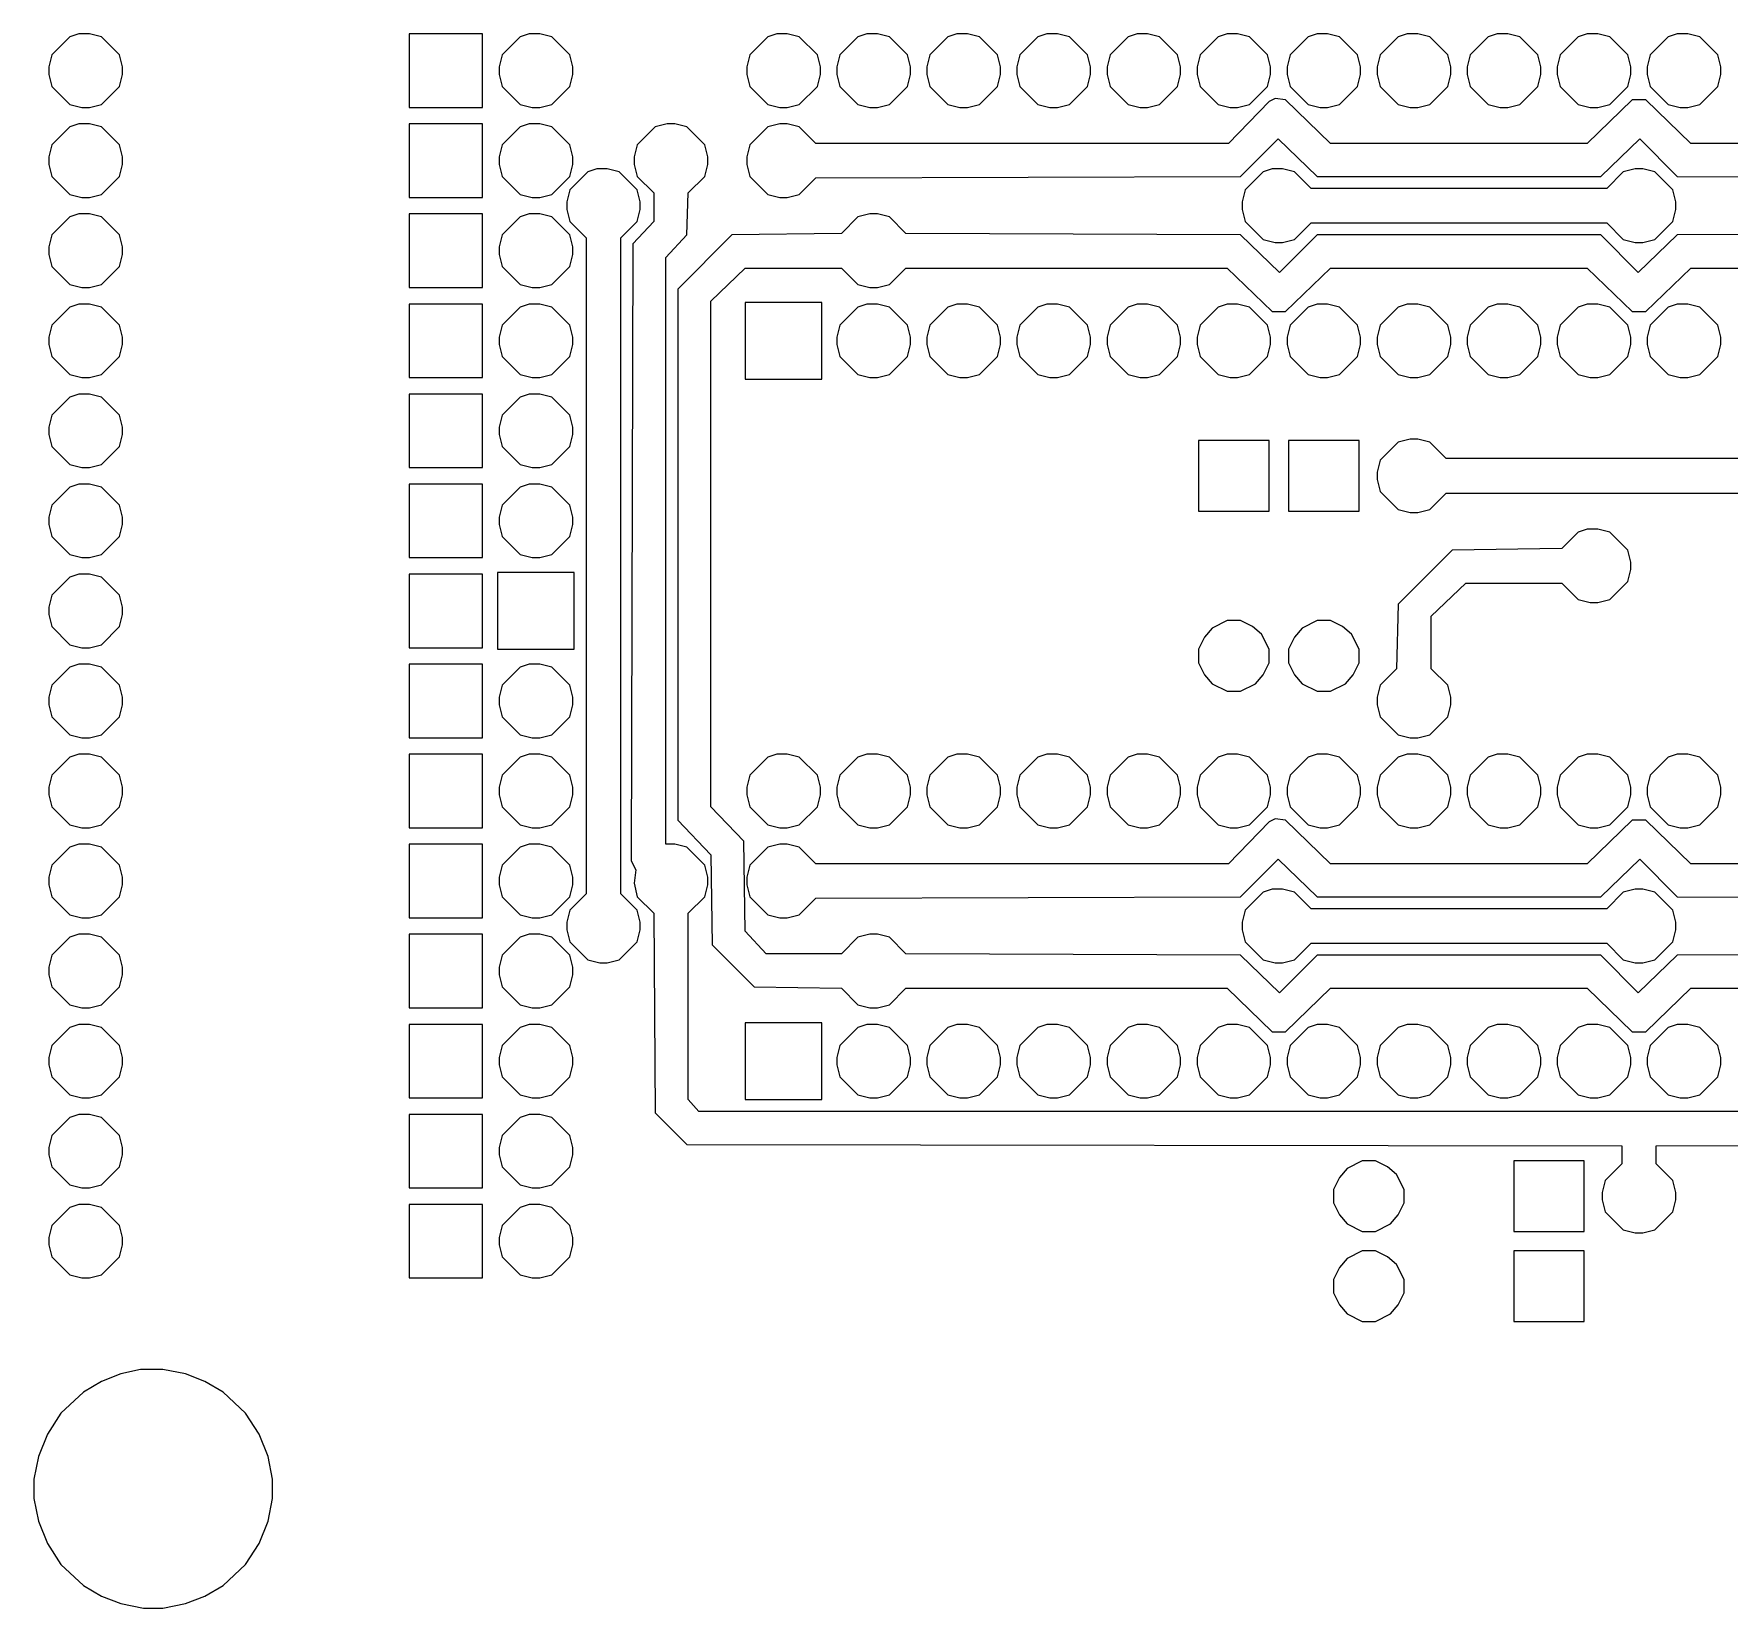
# Model space of a CAD drawing. Header units: millimetres. Extents: x 2 to 82, y 1 to 183.
# Drawn here: x 1.74 to 49.55, y 0.89 to 45.3 of the extents above; entities that cross this region are included whole.
import ezdxf

# ---------------------------------------------------------------- set-up
doc = ezdxf.new("R2010")
doc.units = ezdxf.units.MM
doc.layers.add('Default', color=70, linetype='Continuous')

msp = doc.modelspace()

# ---------------------------------------------------------------- linework, layer by layer
at = {"layer": 'Default'}
for points in [[(3.005667, 45.296667), (3.005667, 45.296667), (2.751667, 45.212), (2.243667, 44.704), (2.159, 44.365333), (2.159, 44.153667), (2.243667, 43.815), (2.751667, 43.307), (3.090333, 43.222333), (3.302, 43.222333), (3.640667, 43.307), (4.148667, 43.815), (4.233333, 44.153667), (4.233333, 44.365333), (4.148667, 44.704), (3.640667, 45.212), (3.302, 45.296667), (3.005667, 45.296667)], [(12.319, 45.296667), (12.319, 45.296667), (12.319, 43.222333), (14.393333, 43.222333), (14.393333, 45.296667), (12.319, 45.296667)], [(15.705667, 45.296667), (15.705667, 45.296667), (15.451667, 45.212), (14.943667, 44.704), (14.859, 44.365333), (14.859, 44.153667), (14.943667, 43.815), (15.451667, 43.307), (15.790333, 43.222333), (16.002, 43.222333), (16.340667, 43.307), (16.848667, 43.815), (16.933333, 44.153667), (16.933333, 44.365333), (16.848667, 44.704), (16.340667, 45.212), (16.002, 45.296667), (15.705667, 45.296667)], [(22.690667, 45.296667), (22.690667, 45.296667), (22.436667, 45.212), (21.928667, 44.704), (21.844, 44.365333), (21.844, 44.153667), (21.928667, 43.815), (22.436667, 43.307), (22.775333, 43.222333), (22.987, 43.222333), (23.325667, 43.307), (23.833667, 43.815), (23.918333, 44.153667), (23.918333, 44.365333), (23.833667, 44.704), (23.325667, 45.212), (22.987, 45.296667), (22.690667, 45.296667)], [(25.230667, 45.296667), (25.230667, 45.296667), (24.976667, 45.212), (24.468667, 44.704), (24.384, 44.365333), (24.384, 44.153667), (24.468667, 43.815), (24.976667, 43.307), (25.315333, 43.222333), (25.527, 43.222333), (25.865667, 43.307), (26.373667, 43.815), (26.458333, 44.153667), (26.458333, 44.365333), (26.373667, 44.704), (25.865667, 45.212), (25.527, 45.296667), (25.230667, 45.296667)], [(27.770667, 45.296667), (27.770667, 45.296667), (27.516667, 45.212), (27.008667, 44.704), (26.924, 44.365333), (26.924, 44.153667), (27.008667, 43.815), (27.516667, 43.307), (27.855333, 43.222333), (28.067, 43.222333), (28.405667, 43.307), (28.913667, 43.815), (28.998333, 44.153667), (28.998333, 44.365333), (28.913667, 44.704), (28.405667, 45.212), (28.067, 45.296667), (27.770667, 45.296667)], [(30.310667, 45.296667), (30.310667, 45.296667), (30.056667, 45.212), (29.548667, 44.704), (29.464, 44.365333), (29.464, 44.153667), (29.548667, 43.815), (30.056667, 43.307), (30.395333, 43.222333), (30.607, 43.222333), (30.945667, 43.307), (31.453667, 43.815), (31.538333, 44.153667), (31.538333, 44.365333), (31.453667, 44.704), (30.945667, 45.212), (30.607, 45.296667), (30.310667, 45.296667)], [(32.850667, 45.296667), (32.850667, 45.296667), (32.596667, 45.212), (32.088667, 44.704), (32.004, 44.365333), (32.004, 44.153667), (32.088667, 43.815), (32.596667, 43.307), (32.935333, 43.222333), (33.147, 43.222333), (33.485667, 43.307), (33.993667, 43.815), (34.078333, 44.153667), (34.078333, 44.365333), (33.993667, 44.704), (33.485667, 45.212), (33.147, 45.296667), (32.850667, 45.296667)], [(35.390667, 45.296667), (35.390667, 45.296667), (35.136667, 45.212), (34.628667, 44.704), (34.544, 44.365333), (34.544, 44.153667), (34.628667, 43.815), (35.136667, 43.307), (35.475333, 43.222333), (35.687, 43.222333), (36.025667, 43.307), (36.533667, 43.815), (36.618333, 44.153667), (36.618333, 44.365333), (36.533667, 44.704), (36.025667, 45.212), (35.687, 45.296667), (35.390667, 45.296667)], [(37.930667, 45.296667), (37.930667, 45.296667), (37.676667, 45.212), (37.168667, 44.704), (37.084, 44.365333), (37.084, 44.153667), (37.168667, 43.815), (37.676667, 43.307), (38.015333, 43.222333), (38.227, 43.222333), (38.565667, 43.307), (39.073667, 43.815), (39.158333, 44.153667), (39.158333, 44.365333), (39.073667, 44.704), (38.565667, 45.212), (38.227, 45.296667), (37.930667, 45.296667)], [(40.470667, 45.296667), (40.470667, 45.296667), (40.216667, 45.212), (39.708667, 44.704), (39.624, 44.365333), (39.624, 44.153667), (39.708667, 43.815), (40.216667, 43.307), (40.555333, 43.222333), (40.767, 43.222333), (41.105667, 43.307), (41.613667, 43.815), (41.698333, 44.153667), (41.698333, 44.365333), (41.613667, 44.704), (41.105667, 45.212), (40.767, 45.296667), (40.470667, 45.296667)], [(43.010667, 45.296667), (43.010667, 45.296667), (42.756667, 45.212), (42.248667, 44.704), (42.164, 44.365333), (42.164, 44.153667), (42.248667, 43.815), (42.756667, 43.307), (43.095333, 43.222333), (43.307, 43.222333), (43.645667, 43.307), (44.153667, 43.815), (44.238333, 44.153667), (44.238333, 44.365333), (44.153667, 44.704), (43.645667, 45.212), (43.307, 45.296667), (43.010667, 45.296667)], [(45.550667, 45.296667), (45.550667, 45.296667), (45.296667, 45.212), (44.788667, 44.704), (44.704, 44.365333), (44.704, 44.153667), (44.788667, 43.815), (45.296667, 43.307), (45.635333, 43.222333), (45.847, 43.222333), (46.185667, 43.307), (46.693667, 43.815), (46.778333, 44.153667), (46.778333, 44.365333), (46.693667, 44.704), (46.185667, 45.212), (45.847, 45.296667), (45.550667, 45.296667)], [(48.090667, 45.296667), (48.090667, 45.296667), (47.836667, 45.212), (47.328667, 44.704), (47.244, 44.365333), (47.244, 44.153667), (47.328667, 43.815), (47.836667, 43.307), (48.175333, 43.222333), (48.387, 43.222333), (48.725667, 43.307), (49.233667, 43.815), (49.318333, 44.153667), (49.318333, 44.365333), (49.233667, 44.704), (48.725667, 45.212), (48.387, 45.296667), (48.090667, 45.296667)], [(36.745333, 43.476333), (36.745333, 43.476333), (36.576, 43.391667), (35.433, 42.206333), (23.791333, 42.206333), (23.325667, 42.672), (22.987, 42.756667), (22.775333, 42.756667), (22.436667, 42.672), (21.928667, 42.164), (21.844, 41.825333), (21.844, 41.613667), (21.928667, 41.275), (22.436667, 40.767), (22.775333, 40.682333), (22.987, 40.682333), (23.325667, 40.767), (23.791333, 41.232667), (35.771667, 41.275), (36.83, 42.333333), (37.930667, 41.275), (45.931667, 41.275), (47.032333, 42.333333), (48.090667, 41.275), (60.071, 41.232667)], [(60.071, 42.206333), (48.471667, 42.206333), (47.201667, 43.434), (46.820667, 43.434), (45.550667, 42.206333), (38.311667, 42.206333), (37.041667, 43.434), (36.745333, 43.476333)], [(3.005667, 42.756667), (3.005667, 42.756667), (2.751667, 42.672), (2.243667, 42.164), (2.159, 41.825333), (2.159, 41.613667), (2.243667, 41.275), (2.751667, 40.767), (3.090333, 40.682333), (3.302, 40.682333), (3.640667, 40.767), (4.148667, 41.275), (4.233333, 41.613667), (4.233333, 41.825333), (4.148667, 42.164), (3.640667, 42.672), (3.302, 42.756667), (3.005667, 42.756667)], [(12.319, 42.756667), (12.319, 42.756667), (12.319, 40.682333), (14.393333, 40.682333), (14.393333, 42.756667), (12.319, 42.756667)], [(15.705667, 42.756667), (15.705667, 42.756667), (15.451667, 42.672), (14.943667, 42.164), (14.859, 41.825333), (14.859, 41.613667), (14.943667, 41.275), (15.451667, 40.767), (15.790333, 40.682333), (16.002, 40.682333), (16.340667, 40.767), (16.848667, 41.275), (16.933333, 41.613667), (16.933333, 41.825333), (16.848667, 42.164), (16.340667, 42.672), (16.002, 42.756667), (15.705667, 42.756667)], [(63.330667, 14.901333), (20.489333, 14.901333), (20.193, 15.24), (20.193, 20.489333), (20.658667, 20.955), (20.743333, 21.293667), (20.743333, 21.505333), (20.658667, 21.844), (20.150667, 22.352), (19.812, 22.436667), (19.558, 22.436667), (19.558, 38.989), (20.150667, 39.624), (20.193, 40.809333), (20.658667, 41.275), (20.743333, 41.613667), (20.743333, 41.825333), (20.658667, 42.164), (20.150667, 42.672), (19.812, 42.756667), (19.600333, 42.756667), (19.261667, 42.672), (18.753667, 42.164), (18.669, 41.825333), (18.669, 41.613667), (18.753667, 41.275), (19.219333, 40.809333), (19.219333, 40.005), (18.626667, 39.37), (18.584333, 21.971), (18.711333, 21.717), (18.669, 21.336), (18.753667, 20.955), (19.219333, 20.489333), (19.261667, 14.859), (20.150667, 13.97), (46.524333, 13.927667), (46.524333, 13.419667), (46.058667, 12.954), (45.974, 12.615333), (45.974, 12.403667), (46.058667, 12.065), (46.566667, 11.557), (46.905333, 11.472333), (47.117, 11.472333), (47.455667, 11.557), (47.963667, 12.065), (48.048333, 12.403667), (48.048333, 12.615333), (47.963667, 12.954), (47.498, 13.419667), (47.498, 13.927667), (63.711667, 13.97)], [(17.610667, 41.486667), (17.610667, 41.486667), (17.356667, 41.402), (16.848667, 40.894), (16.764, 40.555333), (16.764, 40.343667), (16.848667, 40.005), (17.314333, 39.539333), (17.314333, 21.039667), (16.848667, 20.574), (16.764, 20.235333), (16.764, 20.023667), (16.848667, 19.685), (17.356667, 19.177), (17.695333, 19.092333), (17.907, 19.092333), (18.245667, 19.177), (18.753667, 19.685), (18.838333, 20.023667), (18.838333, 20.235333), (18.753667, 20.574), (18.288, 21.039667), (18.288, 39.539333), (18.753667, 40.005), (18.838333, 40.343667), (18.838333, 40.555333), (18.753667, 40.894), (18.245667, 41.402), (17.907, 41.486667), (17.610667, 41.486667)], [(36.660667, 41.486667), (36.660667, 41.486667), (36.406667, 41.402), (35.898667, 40.894), (35.814, 40.555333), (35.814, 40.343667), (35.898667, 40.005), (36.406667, 39.497), (36.745333, 39.412333), (36.957, 39.412333), (37.295667, 39.497), (37.761333, 39.962667), (46.101, 39.962667), (46.566667, 39.497), (46.905333, 39.412333), (47.117, 39.412333), (47.455667, 39.497), (47.963667, 40.005), (48.048333, 40.343667), (48.048333, 40.555333), (47.963667, 40.894), (47.455667, 41.402), (47.117, 41.486667), (46.905333, 41.486667), (46.566667, 41.402), (46.101, 40.936333), (37.761333, 40.936333), (37.295667, 41.402), (36.957, 41.486667), (36.660667, 41.486667)], [(3.005667, 40.216667), (3.005667, 40.216667), (2.751667, 40.132), (2.243667, 39.624), (2.159, 39.285333), (2.159, 39.073667), (2.243667, 38.735), (2.751667, 38.227), (3.090333, 38.142333), (3.302, 38.142333), (3.640667, 38.227), (4.148667, 38.735), (4.233333, 39.073667), (4.233333, 39.285333), (4.148667, 39.624), (3.640667, 40.132), (3.302, 40.216667), (3.005667, 40.216667)], [(12.319, 40.216667), (12.319, 40.216667), (12.319, 38.142333), (14.393333, 38.142333), (14.393333, 40.216667), (12.319, 40.216667)], [(15.705667, 40.216667), (15.705667, 40.216667), (15.451667, 40.132), (14.943667, 39.624), (14.859, 39.285333), (14.859, 39.073667), (14.943667, 38.735), (15.451667, 38.227), (15.790333, 38.142333), (16.002, 38.142333), (16.340667, 38.227), (16.848667, 38.735), (16.933333, 39.073667), (16.933333, 39.285333), (16.848667, 39.624), (16.340667, 40.132), (16.002, 40.216667), (15.705667, 40.216667)], [(57.531, 39.666333), (48.090667, 39.624), (46.99, 38.565667), (45.931667, 39.624), (37.930667, 39.624), (36.872333, 38.565667), (35.771667, 39.624), (26.331333, 39.666333), (25.865667, 40.132), (25.527, 40.216667), (25.315333, 40.216667), (24.976667, 40.132), (24.511, 39.666333), (21.420667, 39.624), (19.896667, 38.1), (19.896667, 23.114), (20.828, 22.140333), (20.870333, 19.600333), (22.055667, 18.415), (24.511, 18.372667), (24.976667, 17.907), (25.315333, 17.822333), (25.527, 17.822333), (25.865667, 17.907), (26.331333, 18.372667), (35.390667, 18.372667), (36.660667, 17.145), (37.041667, 17.145), (38.311667, 18.372667), (45.550667, 18.372667), (46.820667, 17.145), (47.201667, 17.145), (48.471667, 18.372667), (57.531, 18.372667)], [(57.531, 19.346333), (48.090667, 19.304), (46.99, 18.245667), (45.931667, 19.304), (37.930667, 19.304), (36.872333, 18.245667), (35.771667, 19.304), (26.331333, 19.346333), (25.865667, 19.812), (25.527, 19.896667), (25.315333, 19.896667), (24.976667, 19.812), (24.511, 19.346333), (22.394333, 19.346333), (21.801667, 19.981333), (21.759333, 22.521333), (20.828, 23.495), (20.828, 37.761333), (21.801667, 38.692667), (24.511, 38.692667), (24.976667, 38.227), (25.315333, 38.142333), (25.527, 38.142333), (25.865667, 38.227), (26.331333, 38.692667), (35.390667, 38.692667), (36.660667, 37.465), (37.041667, 37.465), (38.311667, 38.692667), (45.550667, 38.692667), (46.820667, 37.465), (47.201667, 37.465), (48.471667, 38.692667), (57.531, 38.692667)], [(3.005667, 37.676667), (3.005667, 37.676667), (2.751667, 37.592), (2.243667, 37.084), (2.159, 36.745333), (2.159, 36.533667), (2.243667, 36.195), (2.751667, 35.687), (3.090333, 35.602333), (3.302, 35.602333), (3.640667, 35.687), (4.148667, 36.195), (4.233333, 36.533667), (4.233333, 36.745333), (4.148667, 37.084), (3.640667, 37.592), (3.302, 37.676667), (3.005667, 37.676667)], [(12.319, 37.676667), (12.319, 37.676667), (12.319, 35.602333), (14.393333, 35.602333), (14.393333, 37.676667), (12.319, 37.676667)], [(15.705667, 37.676667), (15.705667, 37.676667), (15.451667, 37.592), (14.943667, 37.084), (14.859, 36.745333), (14.859, 36.533667), (14.943667, 36.195), (15.451667, 35.687), (15.790333, 35.602333), (16.002, 35.602333), (16.340667, 35.687), (16.848667, 36.195), (16.933333, 36.533667), (16.933333, 36.745333), (16.848667, 37.084), (16.340667, 37.592), (16.002, 37.676667), (15.705667, 37.676667)], [(21.801667, 37.719), (21.801667, 37.719), (21.801667, 35.56), (23.960667, 35.56), (23.960667, 37.719), (21.801667, 37.719)], [(25.230667, 37.676667), (25.230667, 37.676667), (24.976667, 37.592), (24.468667, 37.084), (24.384, 36.745333), (24.384, 36.533667), (24.468667, 36.195), (24.976667, 35.687), (25.315333, 35.602333), (25.527, 35.602333), (25.865667, 35.687), (26.373667, 36.195), (26.458333, 36.533667), (26.458333, 36.745333), (26.373667, 37.084), (25.865667, 37.592), (25.527, 37.676667), (25.230667, 37.676667)], [(27.770667, 37.676667), (27.770667, 37.676667), (27.516667, 37.592), (27.008667, 37.084), (26.924, 36.745333), (26.924, 36.533667), (27.008667, 36.195), (27.516667, 35.687), (27.855333, 35.602333), (28.067, 35.602333), (28.405667, 35.687), (28.913667, 36.195), (28.998333, 36.533667), (28.998333, 36.745333), (28.913667, 37.084), (28.405667, 37.592), (28.067, 37.676667), (27.770667, 37.676667)], [(30.310667, 37.676667), (30.310667, 37.676667), (30.056667, 37.592), (29.548667, 37.084), (29.464, 36.745333), (29.464, 36.533667), (29.548667, 36.195), (30.056667, 35.687), (30.395333, 35.602333), (30.607, 35.602333), (30.945667, 35.687), (31.453667, 36.195), (31.538333, 36.533667), (31.538333, 36.745333), (31.453667, 37.084), (30.945667, 37.592), (30.607, 37.676667), (30.310667, 37.676667)], [(32.850667, 37.676667), (32.850667, 37.676667), (32.596667, 37.592), (32.088667, 37.084), (32.004, 36.745333), (32.004, 36.533667), (32.088667, 36.195), (32.596667, 35.687), (32.935333, 35.602333), (33.147, 35.602333), (33.485667, 35.687), (33.993667, 36.195), (34.078333, 36.533667), (34.078333, 36.745333), (33.993667, 37.084), (33.485667, 37.592), (33.147, 37.676667), (32.850667, 37.676667)], [(35.390667, 37.676667), (35.390667, 37.676667), (35.136667, 37.592), (34.628667, 37.084), (34.544, 36.745333), (34.544, 36.533667), (34.628667, 36.195), (35.136667, 35.687), (35.475333, 35.602333), (35.687, 35.602333), (36.025667, 35.687), (36.533667, 36.195), (36.618333, 36.533667), (36.618333, 36.745333), (36.533667, 37.084), (36.025667, 37.592), (35.687, 37.676667), (35.390667, 37.676667)], [(37.930667, 37.676667), (37.930667, 37.676667), (37.676667, 37.592), (37.168667, 37.084), (37.084, 36.745333), (37.084, 36.533667), (37.168667, 36.195), (37.676667, 35.687), (38.015333, 35.602333), (38.227, 35.602333), (38.565667, 35.687), (39.073667, 36.195), (39.158333, 36.533667), (39.158333, 36.745333), (39.073667, 37.084), (38.565667, 37.592), (38.227, 37.676667), (37.930667, 37.676667)], [(40.470667, 37.676667), (40.470667, 37.676667), (40.216667, 37.592), (39.708667, 37.084), (39.624, 36.745333), (39.624, 36.533667), (39.708667, 36.195), (40.216667, 35.687), (40.555333, 35.602333), (40.767, 35.602333), (41.105667, 35.687), (41.613667, 36.195), (41.698333, 36.533667), (41.698333, 36.745333), (41.613667, 37.084), (41.105667, 37.592), (40.767, 37.676667), (40.470667, 37.676667)], [(43.010667, 37.676667), (43.010667, 37.676667), (42.756667, 37.592), (42.248667, 37.084), (42.164, 36.745333), (42.164, 36.533667), (42.248667, 36.195), (42.756667, 35.687), (43.095333, 35.602333), (43.307, 35.602333), (43.645667, 35.687), (44.153667, 36.195), (44.238333, 36.533667), (44.238333, 36.745333), (44.153667, 37.084), (43.645667, 37.592), (43.307, 37.676667), (43.010667, 37.676667)], [(45.550667, 37.676667), (45.550667, 37.676667), (45.296667, 37.592), (44.788667, 37.084), (44.704, 36.745333), (44.704, 36.533667), (44.788667, 36.195), (45.296667, 35.687), (45.635333, 35.602333), (45.847, 35.602333), (46.185667, 35.687), (46.693667, 36.195), (46.778333, 36.533667), (46.778333, 36.745333), (46.693667, 37.084), (46.185667, 37.592), (45.847, 37.676667), (45.550667, 37.676667)], [(48.090667, 37.676667), (48.090667, 37.676667), (47.836667, 37.592), (47.328667, 37.084), (47.244, 36.745333), (47.244, 36.533667), (47.328667, 36.195), (47.836667, 35.687), (48.175333, 35.602333), (48.387, 35.602333), (48.725667, 35.687), (49.233667, 36.195), (49.318333, 36.533667), (49.318333, 36.745333), (49.233667, 37.084), (48.725667, 37.592), (48.387, 37.676667), (48.090667, 37.676667)], [(3.005667, 35.136667), (3.005667, 35.136667), (2.751667, 35.052), (2.243667, 34.544), (2.159, 34.205333), (2.159, 33.993667), (2.243667, 33.655), (2.751667, 33.147), (3.090333, 33.062333), (3.302, 33.062333), (3.640667, 33.147), (4.148667, 33.655), (4.233333, 33.993667), (4.233333, 34.205333), (4.148667, 34.544), (3.640667, 35.052), (3.302, 35.136667), (3.005667, 35.136667)], [(12.319, 35.136667), (12.319, 35.136667), (12.319, 33.062333), (14.393333, 33.062333), (14.393333, 35.136667), (12.319, 35.136667)], [(15.705667, 35.136667), (15.705667, 35.136667), (15.451667, 35.052), (14.943667, 34.544), (14.859, 34.205333), (14.859, 33.993667), (14.943667, 33.655), (15.451667, 33.147), (15.790333, 33.062333), (16.002, 33.062333), (16.340667, 33.147), (16.848667, 33.655), (16.933333, 33.993667), (16.933333, 34.205333), (16.848667, 34.544), (16.340667, 35.052), (16.002, 35.136667), (15.705667, 35.136667)], [(34.586333, 33.824333), (34.586333, 33.824333), (34.586333, 31.834667), (36.576, 31.834667), (36.576, 33.824333), (34.586333, 33.824333)], [(37.126333, 33.824333), (37.126333, 33.824333), (37.126333, 31.834667), (39.116, 31.834667), (39.116, 33.824333), (37.126333, 33.824333)], [(63.669333, 33.316333), (41.571333, 33.316333), (41.105667, 33.782), (40.767, 33.866667), (40.555333, 33.866667), (40.216667, 33.782), (39.708667, 33.274), (39.624, 32.935333), (39.624, 32.723667), (39.708667, 32.385), (40.216667, 31.877), (40.555333, 31.792333), (40.767, 31.792333), (41.105667, 31.877), (41.571333, 32.342667), (63.669333, 32.342667)], [(3.005667, 32.596667), (3.005667, 32.596667), (2.751667, 32.512), (2.243667, 32.004), (2.159, 31.665333), (2.159, 31.453667), (2.243667, 31.115), (2.751667, 30.607), (3.090333, 30.522333), (3.302, 30.522333), (3.640667, 30.607), (4.148667, 31.115), (4.233333, 31.453667), (4.233333, 31.665333), (4.148667, 32.004), (3.640667, 32.512), (3.302, 32.596667), (3.005667, 32.596667)], [(12.319, 32.596667), (12.319, 32.596667), (12.319, 30.522333), (14.393333, 30.522333), (14.393333, 32.596667), (12.319, 32.596667)], [(15.705667, 32.596667), (15.705667, 32.596667), (15.451667, 32.512), (14.943667, 32.004), (14.859, 31.665333), (14.859, 31.453667), (14.943667, 31.115), (15.451667, 30.607), (15.790333, 30.522333), (16.002, 30.522333), (16.340667, 30.607), (16.848667, 31.115), (16.933333, 31.453667), (16.933333, 31.665333), (16.848667, 32.004), (16.340667, 32.512), (16.002, 32.596667), (15.705667, 32.596667)], [(45.550667, 31.326667), (45.550667, 31.326667), (45.296667, 31.242), (44.831, 30.776333), (41.740667, 30.734), (40.216667, 29.21), (40.174333, 27.389667), (39.708667, 26.924), (39.624, 26.585333), (39.624, 26.373667), (39.708667, 26.035), (40.216667, 25.527), (40.555333, 25.442333), (40.767, 25.442333), (41.105667, 25.527), (41.613667, 26.035), (41.698333, 26.373667), (41.698333, 26.585333), (41.613667, 26.924), (41.148, 27.389667), (41.148, 28.871333), (42.121667, 29.802667), (44.831, 29.802667), (45.296667, 29.337), (45.635333, 29.252333), (45.847, 29.252333), (46.185667, 29.337), (46.693667, 29.845), (46.778333, 30.183667), (46.778333, 30.395333), (46.693667, 30.734), (46.185667, 31.242), (45.847, 31.326667), (45.550667, 31.326667)], [(3.005667, 30.056667), (3.005667, 30.056667), (2.751667, 29.972), (2.243667, 29.464), (2.159, 29.125333), (2.159, 28.913667), (2.243667, 28.575), (2.751667, 28.067), (3.090333, 27.982333), (3.302, 27.982333), (3.640667, 28.067), (4.148667, 28.575), (4.233333, 28.913667), (4.233333, 29.125333), (4.148667, 29.464), (3.640667, 29.972), (3.302, 30.056667), (3.005667, 30.056667)], [(12.319, 30.056667), (12.319, 30.056667), (12.319, 27.982333), (14.393333, 27.982333), (14.393333, 30.056667), (12.319, 30.056667)], [(14.816667, 30.099), (14.816667, 30.099), (14.816667, 27.94), (16.975667, 27.94), (16.975667, 30.099), (14.816667, 30.099)], [(35.390667, 28.744333), (35.390667, 28.744333), (34.967333, 28.532667), (34.755667, 28.278667), (34.586333, 27.94), (34.586333, 27.559), (34.755667, 27.220333), (34.967333, 26.966333), (35.390667, 26.754667), (35.771667, 26.754667), (36.195, 26.966333), (36.406667, 27.220333), (36.576, 27.559), (36.576, 27.94), (36.364333, 28.363333), (36.110333, 28.575), (35.771667, 28.744333), (35.390667, 28.744333)], [(37.930667, 28.744333), (37.930667, 28.744333), (37.507333, 28.532667), (37.295667, 28.278667), (37.126333, 27.94), (37.126333, 27.559), (37.295667, 27.220333), (37.507333, 26.966333), (37.930667, 26.754667), (38.311667, 26.754667), (38.735, 26.966333), (38.946667, 27.220333), (39.116, 27.559), (39.116, 27.94), (38.904333, 28.363333), (38.650333, 28.575), (38.311667, 28.744333), (37.930667, 28.744333)], [(3.005667, 27.516667), (3.005667, 27.516667), (2.751667, 27.432), (2.243667, 26.924), (2.159, 26.585333), (2.159, 26.373667), (2.243667, 26.035), (2.751667, 25.527), (3.090333, 25.442333), (3.302, 25.442333), (3.640667, 25.527), (4.148667, 26.035), (4.233333, 26.373667), (4.233333, 26.585333), (4.148667, 26.924), (3.640667, 27.432), (3.302, 27.516667), (3.005667, 27.516667)], [(12.319, 27.516667), (12.319, 27.516667), (12.319, 25.442333), (14.393333, 25.442333), (14.393333, 27.516667), (12.319, 27.516667)], [(15.705667, 27.516667), (15.705667, 27.516667), (15.451667, 27.432), (14.943667, 26.924), (14.859, 26.585333), (14.859, 26.373667), (14.943667, 26.035), (15.451667, 25.527), (15.790333, 25.442333), (16.002, 25.442333), (16.340667, 25.527), (16.848667, 26.035), (16.933333, 26.373667), (16.933333, 26.585333), (16.848667, 26.924), (16.340667, 27.432), (16.002, 27.516667), (15.705667, 27.516667)], [(3.005667, 24.976667), (3.005667, 24.976667), (2.751667, 24.892), (2.243667, 24.384), (2.159, 24.045333), (2.159, 23.833667), (2.243667, 23.495), (2.751667, 22.987), (3.090333, 22.902333), (3.302, 22.902333), (3.640667, 22.987), (4.148667, 23.495), (4.233333, 23.833667), (4.233333, 24.045333), (4.148667, 24.384), (3.640667, 24.892), (3.302, 24.976667), (3.005667, 24.976667)], [(12.319, 24.976667), (12.319, 24.976667), (12.319, 22.902333), (14.393333, 22.902333), (14.393333, 24.976667), (12.319, 24.976667)], [(15.705667, 24.976667), (15.705667, 24.976667), (15.451667, 24.892), (14.943667, 24.384), (14.859, 24.045333), (14.859, 23.833667), (14.943667, 23.495), (15.451667, 22.987), (15.790333, 22.902333), (16.002, 22.902333), (16.340667, 22.987), (16.848667, 23.495), (16.933333, 23.833667), (16.933333, 24.045333), (16.848667, 24.384), (16.340667, 24.892), (16.002, 24.976667), (15.705667, 24.976667)], [(22.690667, 24.976667), (22.690667, 24.976667), (22.436667, 24.892), (21.928667, 24.384), (21.844, 24.045333), (21.844, 23.833667), (21.928667, 23.495), (22.436667, 22.987), (22.775333, 22.902333), (22.987, 22.902333), (23.325667, 22.987), (23.833667, 23.495), (23.918333, 23.833667), (23.918333, 24.045333), (23.833667, 24.384), (23.325667, 24.892), (22.987, 24.976667), (22.690667, 24.976667)], [(25.230667, 24.976667), (25.230667, 24.976667), (24.976667, 24.892), (24.468667, 24.384), (24.384, 24.045333), (24.384, 23.833667), (24.468667, 23.495), (24.976667, 22.987), (25.315333, 22.902333), (25.527, 22.902333), (25.865667, 22.987), (26.373667, 23.495), (26.458333, 23.833667), (26.458333, 24.045333), (26.373667, 24.384), (25.865667, 24.892), (25.527, 24.976667), (25.230667, 24.976667)], [(27.770667, 24.976667), (27.770667, 24.976667), (27.516667, 24.892), (27.008667, 24.384), (26.924, 24.045333), (26.924, 23.833667), (27.008667, 23.495), (27.516667, 22.987), (27.855333, 22.902333), (28.067, 22.902333), (28.405667, 22.987), (28.913667, 23.495), (28.998333, 23.833667), (28.998333, 24.045333), (28.913667, 24.384), (28.405667, 24.892), (28.067, 24.976667), (27.770667, 24.976667)], [(30.310667, 24.976667), (30.310667, 24.976667), (30.056667, 24.892), (29.548667, 24.384), (29.464, 24.045333), (29.464, 23.833667), (29.548667, 23.495), (30.056667, 22.987), (30.395333, 22.902333), (30.607, 22.902333), (30.945667, 22.987), (31.453667, 23.495), (31.538333, 23.833667), (31.538333, 24.045333), (31.453667, 24.384), (30.945667, 24.892), (30.607, 24.976667), (30.310667, 24.976667)], [(32.850667, 24.976667), (32.850667, 24.976667), (32.596667, 24.892), (32.088667, 24.384), (32.004, 24.045333), (32.004, 23.833667), (32.088667, 23.495), (32.596667, 22.987), (32.935333, 22.902333), (33.147, 22.902333), (33.485667, 22.987), (33.993667, 23.495), (34.078333, 23.833667), (34.078333, 24.045333), (33.993667, 24.384), (33.485667, 24.892), (33.147, 24.976667), (32.850667, 24.976667)], [(35.390667, 24.976667), (35.390667, 24.976667), (35.136667, 24.892), (34.628667, 24.384), (34.544, 24.045333), (34.544, 23.833667), (34.628667, 23.495), (35.136667, 22.987), (35.475333, 22.902333), (35.687, 22.902333), (36.025667, 22.987), (36.533667, 23.495), (36.618333, 23.833667), (36.618333, 24.045333), (36.533667, 24.384), (36.025667, 24.892), (35.687, 24.976667), (35.390667, 24.976667)], [(37.930667, 24.976667), (37.930667, 24.976667), (37.676667, 24.892), (37.168667, 24.384), (37.084, 24.045333), (37.084, 23.833667), (37.168667, 23.495), (37.676667, 22.987), (38.015333, 22.902333), (38.227, 22.902333), (38.565667, 22.987), (39.073667, 23.495), (39.158333, 23.833667), (39.158333, 24.045333), (39.073667, 24.384), (38.565667, 24.892), (38.227, 24.976667), (37.930667, 24.976667)], [(40.470667, 24.976667), (40.470667, 24.976667), (40.216667, 24.892), (39.708667, 24.384), (39.624, 24.045333), (39.624, 23.833667), (39.708667, 23.495), (40.216667, 22.987), (40.555333, 22.902333), (40.767, 22.902333), (41.105667, 22.987), (41.613667, 23.495), (41.698333, 23.833667), (41.698333, 24.045333), (41.613667, 24.384), (41.105667, 24.892), (40.767, 24.976667), (40.470667, 24.976667)], [(43.010667, 24.976667), (43.010667, 24.976667), (42.756667, 24.892), (42.248667, 24.384), (42.164, 24.045333), (42.164, 23.833667), (42.248667, 23.495), (42.756667, 22.987), (43.095333, 22.902333), (43.307, 22.902333), (43.645667, 22.987), (44.153667, 23.495), (44.238333, 23.833667), (44.238333, 24.045333), (44.153667, 24.384), (43.645667, 24.892), (43.307, 24.976667), (43.010667, 24.976667)], [(45.550667, 24.976667), (45.550667, 24.976667), (45.296667, 24.892), (44.788667, 24.384), (44.704, 24.045333), (44.704, 23.833667), (44.788667, 23.495), (45.296667, 22.987), (45.635333, 22.902333), (45.847, 22.902333), (46.185667, 22.987), (46.693667, 23.495), (46.778333, 23.833667), (46.778333, 24.045333), (46.693667, 24.384), (46.185667, 24.892), (45.847, 24.976667), (45.550667, 24.976667)], [(48.090667, 24.976667), (48.090667, 24.976667), (47.836667, 24.892), (47.328667, 24.384), (47.244, 24.045333), (47.244, 23.833667), (47.328667, 23.495), (47.836667, 22.987), (48.175333, 22.902333), (48.387, 22.902333), (48.725667, 22.987), (49.233667, 23.495), (49.318333, 23.833667), (49.318333, 24.045333), (49.233667, 24.384), (48.725667, 24.892), (48.387, 24.976667), (48.090667, 24.976667)], [(36.745333, 23.156333), (36.745333, 23.156333), (36.576, 23.071667), (35.433, 21.886333), (23.791333, 21.886333), (23.325667, 22.352), (22.987, 22.436667), (22.775333, 22.436667), (22.436667, 22.352), (21.928667, 21.844), (21.844, 21.505333), (21.844, 21.293667), (21.928667, 20.955), (22.436667, 20.447), (22.775333, 20.362333), (22.987, 20.362333), (23.325667, 20.447), (23.791333, 20.912667), (35.771667, 20.955), (36.83, 22.013333), (37.930667, 20.955), (45.931667, 20.955), (47.032333, 22.013333), (48.090667, 20.955), (60.071, 20.912667)], [(60.071, 21.886333), (48.471667, 21.886333), (47.201667, 23.114), (46.820667, 23.114), (45.550667, 21.886333), (38.311667, 21.886333), (37.041667, 23.114), (36.745333, 23.156333)], [(3.005667, 22.436667), (3.005667, 22.436667), (2.751667, 22.352), (2.243667, 21.844), (2.159, 21.505333), (2.159, 21.293667), (2.243667, 20.955), (2.751667, 20.447), (3.090333, 20.362333), (3.302, 20.362333), (3.640667, 20.447), (4.148667, 20.955), (4.233333, 21.293667), (4.233333, 21.505333), (4.148667, 21.844), (3.640667, 22.352), (3.302, 22.436667), (3.005667, 22.436667)], [(12.319, 22.436667), (12.319, 22.436667), (12.319, 20.362333), (14.393333, 20.362333), (14.393333, 22.436667), (12.319, 22.436667)], [(15.705667, 22.436667), (15.705667, 22.436667), (15.451667, 22.352), (14.943667, 21.844), (14.859, 21.505333), (14.859, 21.293667), (14.943667, 20.955), (15.451667, 20.447), (15.790333, 20.362333), (16.002, 20.362333), (16.340667, 20.447), (16.848667, 20.955), (16.933333, 21.293667), (16.933333, 21.505333), (16.848667, 21.844), (16.340667, 22.352), (16.002, 22.436667), (15.705667, 22.436667)], [(36.660667, 21.166667), (36.660667, 21.166667), (36.406667, 21.082), (35.898667, 20.574), (35.814, 20.235333), (35.814, 20.023667), (35.898667, 19.685), (36.406667, 19.177), (36.745333, 19.092333), (36.957, 19.092333), (37.295667, 19.177), (37.761333, 19.642667), (46.101, 19.642667), (46.566667, 19.177), (46.905333, 19.092333), (47.117, 19.092333), (47.455667, 19.177), (47.963667, 19.685), (48.048333, 20.023667), (48.048333, 20.235333), (47.963667, 20.574), (47.455667, 21.082), (47.117, 21.166667), (46.905333, 21.166667), (46.566667, 21.082), (46.101, 20.616333), (37.761333, 20.616333), (37.295667, 21.082), (36.957, 21.166667), (36.660667, 21.166667)], [(3.005667, 19.896667), (3.005667, 19.896667), (2.751667, 19.812), (2.243667, 19.304), (2.159, 18.965333), (2.159, 18.753667), (2.243667, 18.415), (2.751667, 17.907), (3.090333, 17.822333), (3.302, 17.822333), (3.640667, 17.907), (4.148667, 18.415), (4.233333, 18.753667), (4.233333, 18.965333), (4.148667, 19.304), (3.640667, 19.812), (3.302, 19.896667), (3.005667, 19.896667)], [(12.319, 19.896667), (12.319, 19.896667), (12.319, 17.822333), (14.393333, 17.822333), (14.393333, 19.896667), (12.319, 19.896667)], [(15.705667, 19.896667), (15.705667, 19.896667), (15.451667, 19.812), (14.943667, 19.304), (14.859, 18.965333), (14.859, 18.753667), (14.943667, 18.415), (15.451667, 17.907), (15.790333, 17.822333), (16.002, 17.822333), (16.340667, 17.907), (16.848667, 18.415), (16.933333, 18.753667), (16.933333, 18.965333), (16.848667, 19.304), (16.340667, 19.812), (16.002, 19.896667), (15.705667, 19.896667)], [(3.005667, 17.356667), (3.005667, 17.356667), (2.751667, 17.272), (2.243667, 16.764), (2.159, 16.425333), (2.159, 16.213667), (2.243667, 15.875), (2.751667, 15.367), (3.090333, 15.282333), (3.302, 15.282333), (3.640667, 15.367), (4.148667, 15.875), (4.233333, 16.213667), (4.233333, 16.425333), (4.148667, 16.764), (3.640667, 17.272), (3.302, 17.356667), (3.005667, 17.356667)], [(12.319, 17.356667), (12.319, 17.356667), (12.319, 15.282333), (14.393333, 15.282333), (14.393333, 17.356667), (12.319, 17.356667)], [(15.705667, 17.356667), (15.705667, 17.356667), (15.451667, 17.272), (14.943667, 16.764), (14.859, 16.425333), (14.859, 16.213667), (14.943667, 15.875), (15.451667, 15.367), (15.790333, 15.282333), (16.002, 15.282333), (16.340667, 15.367), (16.848667, 15.875), (16.933333, 16.213667), (16.933333, 16.425333), (16.848667, 16.764), (16.340667, 17.272), (16.002, 17.356667), (15.705667, 17.356667)], [(21.801667, 17.399), (21.801667, 17.399), (21.801667, 15.24), (23.960667, 15.24), (23.960667, 17.399), (21.801667, 17.399)], [(25.230667, 17.356667), (25.230667, 17.356667), (24.976667, 17.272), (24.468667, 16.764), (24.384, 16.425333), (24.384, 16.213667), (24.468667, 15.875), (24.976667, 15.367), (25.315333, 15.282333), (25.527, 15.282333), (25.865667, 15.367), (26.373667, 15.875), (26.458333, 16.213667), (26.458333, 16.425333), (26.373667, 16.764), (25.865667, 17.272), (25.527, 17.356667), (25.230667, 17.356667)], [(27.770667, 17.356667), (27.770667, 17.356667), (27.516667, 17.272), (27.008667, 16.764), (26.924, 16.425333), (26.924, 16.213667), (27.008667, 15.875), (27.516667, 15.367), (27.855333, 15.282333), (28.067, 15.282333), (28.405667, 15.367), (28.913667, 15.875), (28.998333, 16.213667), (28.998333, 16.425333), (28.913667, 16.764), (28.405667, 17.272), (28.067, 17.356667), (27.770667, 17.356667)], [(30.310667, 17.356667), (30.310667, 17.356667), (30.056667, 17.272), (29.548667, 16.764), (29.464, 16.425333), (29.464, 16.213667), (29.548667, 15.875), (30.056667, 15.367), (30.395333, 15.282333), (30.607, 15.282333), (30.945667, 15.367), (31.453667, 15.875), (31.538333, 16.213667), (31.538333, 16.425333), (31.453667, 16.764), (30.945667, 17.272), (30.607, 17.356667), (30.310667, 17.356667)], [(32.850667, 17.356667), (32.850667, 17.356667), (32.596667, 17.272), (32.088667, 16.764), (32.004, 16.425333), (32.004, 16.213667), (32.088667, 15.875), (32.596667, 15.367), (32.935333, 15.282333), (33.147, 15.282333), (33.485667, 15.367), (33.993667, 15.875), (34.078333, 16.213667), (34.078333, 16.425333), (33.993667, 16.764), (33.485667, 17.272), (33.147, 17.356667), (32.850667, 17.356667)], [(35.390667, 17.356667), (35.390667, 17.356667), (35.136667, 17.272), (34.628667, 16.764), (34.544, 16.425333), (34.544, 16.213667), (34.628667, 15.875), (35.136667, 15.367), (35.475333, 15.282333), (35.687, 15.282333), (36.025667, 15.367), (36.533667, 15.875), (36.618333, 16.213667), (36.618333, 16.425333), (36.533667, 16.764), (36.025667, 17.272), (35.687, 17.356667), (35.390667, 17.356667)], [(37.930667, 17.356667), (37.930667, 17.356667), (37.676667, 17.272), (37.168667, 16.764), (37.084, 16.425333), (37.084, 16.213667), (37.168667, 15.875), (37.676667, 15.367), (38.015333, 15.282333), (38.227, 15.282333), (38.565667, 15.367), (39.073667, 15.875), (39.158333, 16.213667), (39.158333, 16.425333), (39.073667, 16.764), (38.565667, 17.272), (38.227, 17.356667), (37.930667, 17.356667)], [(40.470667, 17.356667), (40.470667, 17.356667), (40.216667, 17.272), (39.708667, 16.764), (39.624, 16.425333), (39.624, 16.213667), (39.708667, 15.875), (40.216667, 15.367), (40.555333, 15.282333), (40.767, 15.282333), (41.105667, 15.367), (41.613667, 15.875), (41.698333, 16.213667), (41.698333, 16.425333), (41.613667, 16.764), (41.105667, 17.272), (40.767, 17.356667), (40.470667, 17.356667)], [(43.010667, 17.356667), (43.010667, 17.356667), (42.756667, 17.272), (42.248667, 16.764), (42.164, 16.425333), (42.164, 16.213667), (42.248667, 15.875), (42.756667, 15.367), (43.095333, 15.282333), (43.307, 15.282333), (43.645667, 15.367), (44.153667, 15.875), (44.238333, 16.213667), (44.238333, 16.425333), (44.153667, 16.764), (43.645667, 17.272), (43.307, 17.356667), (43.010667, 17.356667)], [(45.550667, 17.356667), (45.550667, 17.356667), (45.296667, 17.272), (44.788667, 16.764), (44.704, 16.425333), (44.704, 16.213667), (44.788667, 15.875), (45.296667, 15.367), (45.635333, 15.282333), (45.847, 15.282333), (46.185667, 15.367), (46.693667, 15.875), (46.778333, 16.213667), (46.778333, 16.425333), (46.693667, 16.764), (46.185667, 17.272), (45.847, 17.356667), (45.550667, 17.356667)], [(48.090667, 17.356667), (48.090667, 17.356667), (47.836667, 17.272), (47.328667, 16.764), (47.244, 16.425333), (47.244, 16.213667), (47.328667, 15.875), (47.836667, 15.367), (48.175333, 15.282333), (48.387, 15.282333), (48.725667, 15.367), (49.233667, 15.875), (49.318333, 16.213667), (49.318333, 16.425333), (49.233667, 16.764), (48.725667, 17.272), (48.387, 17.356667), (48.090667, 17.356667)], [(3.005667, 14.816667), (3.005667, 14.816667), (2.751667, 14.732), (2.243667, 14.224), (2.159, 13.885333), (2.159, 13.673667), (2.243667, 13.335), (2.751667, 12.827), (3.090333, 12.742333), (3.302, 12.742333), (3.640667, 12.827), (4.148667, 13.335), (4.233333, 13.673667), (4.233333, 13.885333), (4.148667, 14.224), (3.640667, 14.732), (3.302, 14.816667), (3.005667, 14.816667)], [(12.319, 14.816667), (12.319, 14.816667), (12.319, 12.742333), (14.393333, 12.742333), (14.393333, 14.816667), (12.319, 14.816667)], [(15.705667, 14.816667), (15.705667, 14.816667), (15.451667, 14.732), (14.943667, 14.224), (14.859, 13.885333), (14.859, 13.673667), (14.943667, 13.335), (15.451667, 12.827), (15.790333, 12.742333), (16.002, 12.742333), (16.340667, 12.827), (16.848667, 13.335), (16.933333, 13.673667), (16.933333, 13.885333), (16.848667, 14.224), (16.340667, 14.732), (16.002, 14.816667), (15.705667, 14.816667)], [(39.200667, 13.504333), (39.200667, 13.504333), (38.777333, 13.292667), (38.565667, 13.038667), (38.396333, 12.7), (38.396333, 12.319), (38.565667, 11.980333), (38.777333, 11.726333), (39.200667, 11.514667), (39.581667, 11.514667), (40.005, 11.726333), (40.216667, 11.980333), (40.386, 12.319), (40.386, 12.7), (40.174333, 13.123333), (39.920333, 13.335), (39.581667, 13.504333), (39.200667, 13.504333)], [(43.476333, 13.504333), (43.476333, 13.504333), (43.476333, 11.514667), (45.466, 11.514667), (45.466, 13.504333), (43.476333, 13.504333)], [(3.005667, 12.276667), (3.005667, 12.276667), (2.751667, 12.192), (2.243667, 11.684), (2.159, 11.345333), (2.159, 11.133667), (2.243667, 10.795), (2.751667, 10.287), (3.090333, 10.202333), (3.302, 10.202333), (3.640667, 10.287), (4.148667, 10.795), (4.233333, 11.133667), (4.233333, 11.345333), (4.148667, 11.684), (3.640667, 12.192), (3.302, 12.276667), (3.005667, 12.276667)], [(12.319, 12.276667), (12.319, 12.276667), (12.319, 10.202333), (14.393333, 10.202333), (14.393333, 12.276667), (12.319, 12.276667)], [(15.705667, 12.276667), (15.705667, 12.276667), (15.451667, 12.192), (14.943667, 11.684), (14.859, 11.345333), (14.859, 11.133667), (14.943667, 10.795), (15.451667, 10.287), (15.790333, 10.202333), (16.002, 10.202333), (16.340667, 10.287), (16.848667, 10.795), (16.933333, 11.133667), (16.933333, 11.345333), (16.848667, 11.684), (16.340667, 12.192), (16.002, 12.276667), (15.705667, 12.276667)], [(39.200667, 10.964333), (39.200667, 10.964333), (38.777333, 10.752667), (38.565667, 10.498667), (38.396333, 10.16), (38.396333, 9.779), (38.565667, 9.440333), (38.777333, 9.186333), (39.200667, 8.974667), (39.581667, 8.974667), (40.005, 9.186333), (40.216667, 9.440333), (40.386, 9.779), (40.386, 10.16), (40.174333, 10.583333), (39.920333, 10.795), (39.581667, 10.964333), (39.200667, 10.964333)], [(43.476333, 10.964333), (43.476333, 10.964333), (43.476333, 8.974667), (45.466, 8.974667), (45.466, 10.964333), (43.476333, 10.964333)], [(4.741333, 7.62), (4.741333, 7.62), (4.191, 7.493), (3.640667, 7.281333), (3.132667, 6.985), (2.497667, 6.392333), (2.116667, 5.799667), (1.862667, 5.164667), (1.735667, 4.529667), (1.735667, 3.979333), (1.862667, 3.344333), (2.116667, 2.709333), (2.497667, 2.116667), (3.132667, 1.524), (3.640667, 1.227667), (4.191, 1.016), (4.826, 0.889), (5.376333, 0.889), (6.011333, 1.016), (6.561667, 1.227667), (7.069667, 1.524), (7.704667, 2.116667), (8.085667, 2.709333), (8.339667, 3.344333), (8.466667, 3.979333), (8.466667, 4.529667), (8.339667, 5.164667), (8.085667, 5.799667), (7.704667, 6.392333), (7.069667, 6.985), (6.561667, 7.281333), (6.011333, 7.493), (5.376333, 7.62), (4.741333, 7.62)]]:
    msp.add_lwpolyline(points, dxfattribs=at)

doc.saveas('drawing.dxf')
